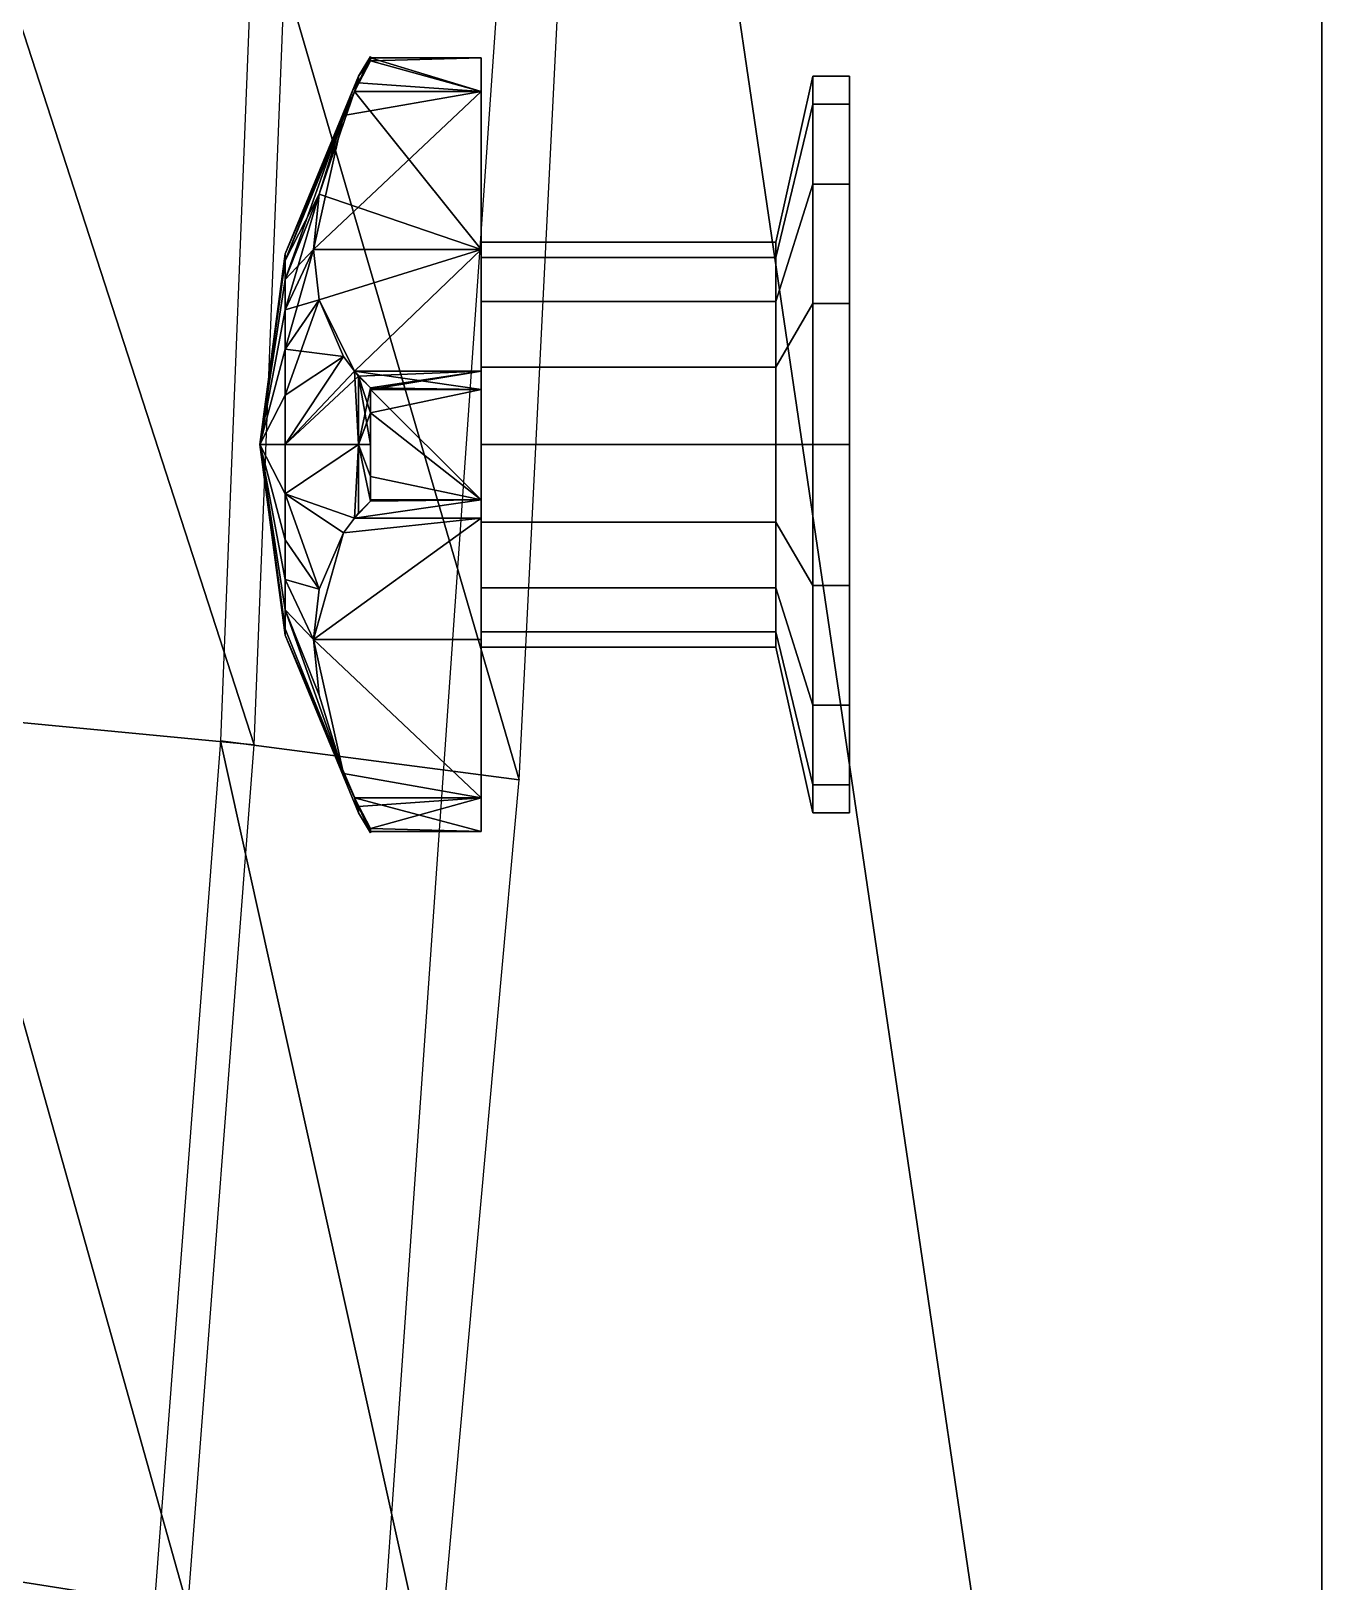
# Model space of a CAD drawing. Extents: x 0 to 60, y 12 to 112.
# Drawn here: x 55.62 to 60, y 88.86 to 94.12 of the extents above; entities that cross this region are included whole.
import ezdxf

# ---------------------------------------------------------------- set-up
doc = ezdxf.new("R2010")
doc.units = 0
doc.header["$MEASUREMENT"] = 0
doc.layers.add('rubinetteria', color=7, linetype='CONTINUOUS', true_color=0xa8a8a8)
doc.layers.add('vasca', color=7, linetype='CONTINUOUS')

msp = doc.modelspace()

# ---------------------------------------------------------------- meshes
at = {"layer": 'rubinetteria'}
mesh = msp.add_polyface(dxfattribs=at)
corners = [(56.2103, 96.1385, 27.9538), (57.2103, 96.1385, 27.9538), (57.2103, 96.0909, 28.1929), (56.2103, 96.0909, 28.1929), (57.2103, 96.1963, 27.9777), (57.2103, 96.1534, 28.1929), (57.9603, 96.1963, 27.9777), (57.9603, 96.1385, 27.9538), (57.9603, 96.0909, 28.1929), (57.9603, 96.1534, 28.1929), (58.1478, 96.1385, 27.9538), (58.1478, 96.0909, 28.1929), (58.2728, 95.5611, 27.7146), (58.2728, 95.4659, 28.1929), (58.3978, 95.5611, 27.7146), (58.3978, 95.4659, 28.1929), (58.1478, 96.274, 27.751), (58.2728, 95.8321, 27.3091), (58.3978, 95.8321, 27.3091), (58.2728, 96.2376, 27.0381), (58.3978, 96.2376, 27.0381), (58.2728, 95.8321, 29.0768), (58.3978, 95.8321, 29.0768), (58.3978, 96.2376, 29.3478), (58.2728, 96.2376, 29.3478), (58.1478, 96.1385, 28.4321), (58.2728, 95.5611, 28.6713), (58.1478, 96.274, 28.6349), (58.3978, 95.5611, 28.6713), (57.2103, 96.1385, 28.4321), (56.2103, 96.1385, 28.4321), (57.9603, 96.1385, 28.4321), (56.0228, 96.0284, 28.8804), (56.1478, 96.0284, 28.8804), (56.1478, 96.0284, 27.5054), (56.0228, 96.0284, 27.5054), (57.1478, 94.0285, 28.3495), (57.1478, 93.9148, 27.9126), (57.1478, 94.0285, 27.9745), (56.7327, 93.9441, 27.9293), (56.7182, 93.9148, 27.9126), (56.7327, 93.966, 28.162), (56.7728, 94.0329, 28.162), (56.7728, 94.0188, 27.9695), (56.7728, 94.0285, 28.0537), (56.7327, 93.9441, 28.3947), (56.7728, 94.0188, 28.3545), (56.7728, 94.0285, 28.2702), (56.7728, 94.0285, 27.9745), (56.7728, 94.0285, 28.3495), (57.1478, 93.9148, 28.4114), (56.7182, 93.9148, 28.4114), (58.3978, 93.8708, 27.7146), (58.2728, 93.8708, 27.7146), (58.2728, 93.9659, 28.1929), (58.3978, 93.9659, 28.1929)]
mesh.append_faces([[corners[k] for k in face] for face in [(0, 1, 2, 3), (1, 4, 5, 2), (6, 7, 8, 9), (7, 10, 11, 8), (10, 12, 13, 11), (12, 14, 15, 13), (16, 17, 12, 10), (17, 18, 14, 12), (19, 20, 18, 17), (21, 22, 23, 24), (25, 26, 21, 27), (26, 28, 22, 21), (3, 2, 29, 30), (8, 11, 25, 31), (11, 13, 26, 25), (13, 15, 28, 26), (32, 33, 34, 35), (44, 42, 47), (43, 44, 48), (49, 47, 46), (52, 53, 54, 55)]])
mesh.append_faces([[corners[k] for k in face] for face in [(36, 37, 38), (44, 38, 48), (36, 47, 49)]], dxfattribs={"vtx0": -1})
mesh.append_faces([[corners[k] for k in face] for face in [(40, 43, 37), (48, 37, 43), (36, 46, 50), (45, 50, 46), (38, 47, 36), (47, 38, 44)]], dxfattribs={"vtx0": -1, "vtx1": -1})
mesh.append_faces([[corners[k] for k in face] for face in [(39, 42, 44)]], dxfattribs={"vtx0": -1, "vtx2": -1})
mesh.append_faces([[corners[k] for k in face] for face in [(39, 40, 41), (41, 42, 39), (43, 39, 44), (45, 46, 41), (42, 41, 47), (38, 37, 48), (39, 43, 40), (49, 46, 36), (51, 50, 45)]], dxfattribs={"vtx1": -1})
mesh.append_faces([[corners[k] for k in face] for face in [(46, 47, 41)]], dxfattribs={"vtx1": -1, "vtx2": -1})
mesh = msp.add_polyface(dxfattribs=at)
corners = [(57.1478, 92.5285, 29.4745), (57.1478, 93.3776, 28.8236), (57.1478, 92.9654, 29.3608), (57.1478, 94.0285, 28.3495), (57.1478, 93.3776, 27.5004), (57.1478, 93.9148, 27.9126), (57.1478, 93.9148, 28.4114), (57.1478, 92.4666, 29.3608), (56.7182, 93.9148, 27.9126), (56.681, 93.8323, 27.8629), (56.5795, 93.3776, 27.5004), (57.1478, 92.9654, 26.9632), (56.7182, 92.9654, 26.9632), (56.5986, 93.2068, 27.3119), (57.1478, 92.9035, 26.8495), (56.7728, 92.9035, 26.8495), (56.7327, 92.9487, 26.9338), (56.7728, 92.9085, 26.8592), (56.7182, 92.9654, 29.3608), (57.1478, 92.9035, 29.4745), (56.7728, 92.9035, 29.4745), (56.7728, 92.9085, 29.4648), (56.5986, 93.2068, 29.0121), (56.7182, 93.9148, 28.4114), (56.5986, 93.5661, 28.6528), (58.3978, 93.1943, 29.3478), (58.2728, 93.1943, 29.3478), (58.2728, 92.7159, 29.4429), (58.3978, 92.7159, 29.4429), (58.1478, 92.979, 28.8281), (58.1478, 92.7159, 28.8804), (58.3978, 93.5998, 29.0768), (58.2728, 93.5998, 29.0768), (58.1478, 93.2021, 28.6791), (57.1478, 93.2021, 28.6791), (57.1478, 92.979, 28.8281), (58.3978, 93.8708, 28.6713), (58.2728, 93.8708, 28.6713), (58.1478, 93.3511, 28.456), (57.1478, 93.3511, 28.456), (58.3978, 93.9659, 28.1929), (58.2728, 93.9659, 28.1929), (58.1478, 93.4034, 28.1929), (57.1478, 93.4034, 28.1929), (58.2728, 93.8708, 27.7146), (58.1478, 93.3511, 27.9299), (57.1478, 93.3511, 27.9299), (58.3978, 93.5998, 27.3091), (58.2728, 93.5998, 27.3091), (58.3978, 93.8708, 27.7146), (58.1478, 93.2021, 27.7068), (57.1478, 93.2021, 27.7068), (58.3978, 93.1943, 27.0381), (58.2728, 93.1943, 27.0381), (58.1478, 92.979, 27.5578), (57.1478, 92.979, 27.5578), (58.3978, 92.7159, 26.9429), (58.2728, 92.7159, 26.9429), (58.1478, 92.7159, 27.5054)]
mesh.append_faces([[corners[k] for k in face] for face in [(25, 26, 27, 28), (26, 29, 30, 27), (31, 32, 26, 25), (32, 33, 29, 26), (33, 34, 35, 29), (36, 37, 32, 31), (37, 38, 33, 32), (38, 39, 34, 33), (40, 41, 37, 36), (41, 42, 38, 37), (42, 43, 39, 38), (44, 45, 42, 41), (45, 46, 43, 42), (47, 48, 44, 49), (48, 50, 45, 44), (50, 51, 46, 45), (52, 53, 48, 47), (53, 54, 50, 48), (54, 55, 51, 50), (56, 57, 53, 52), (57, 58, 54, 53)]])
mesh.append_faces([[corners[k] for k in face] for face in [(6, 4, 3), (16, 11, 17)]], dxfattribs={"vtx0": -1, "vtx1": -1})
mesh.append_faces([[corners[k] for k in face] for face in [(7, 4, 6), (13, 4, 12), (21, 19, 18), (18, 1, 22), (24, 1, 23)]], dxfattribs={"vtx0": -1, "vtx1": -1, "vtx2": -1})
mesh.append_faces([[corners[k] for k in face] for face in [(0, 1, 2), (3, 4, 5), (7, 6, 1)]], dxfattribs={"vtx0": -1, "vtx2": -1})
mesh.append_faces([[corners[k] for k in face] for face in [(8, 5, 9), (4, 10, 5), (11, 12, 4), (14, 15, 11), (12, 11, 16), (2, 18, 19), (20, 19, 21), (2, 1, 18), (6, 23, 1)]], dxfattribs={"vtx1": -1})
mesh.append_faces([[corners[k] for k in face] for face in [(15, 17, 11)]], dxfattribs={"vtx1": -1, "vtx2": -1})
mesh = msp.add_polyface(dxfattribs=at)
corners = [(56.483, 93.0395, 27.6016), (56.3978, 92.716, 28.162), (56.483, 93.1735, 27.7045), (56.483, 93.2763, 27.8385), (56.483, 93.341, 27.9945), (56.483, 93.363, 28.162), (56.483, 93.341, 28.3295), (56.483, 93.2763, 28.4855), (56.483, 93.1735, 28.6195), (56.483, 93.0395, 28.7223), (56.483, 92.8835, 27.537), (56.681, 93.0151, 27.0457), (56.5986, 93.2068, 27.3119), (56.5795, 93.3776, 27.5004), (56.5986, 93.5661, 27.6712), (56.681, 93.8323, 27.8629), (56.7327, 93.966, 28.162), (56.7182, 93.9148, 27.9126), (56.681, 93.8323, 28.4611), (56.7182, 93.9148, 28.4114), (56.7327, 93.9441, 28.3947), (56.5986, 93.5661, 28.6528), (56.5795, 93.3776, 28.8236), (56.5986, 93.2068, 29.0121), (56.483, 92.8835, 28.787), (56.681, 93.0151, 29.2783), (56.483, 92.716, 28.809), (56.7182, 92.9654, 29.3608), (57.1478, 93.9148, 27.9126), (56.7182, 92.9654, 26.9632), (57.1478, 93.3776, 27.5004), (56.7327, 92.9487, 29.3901), (56.7728, 92.9085, 29.4648), (57.1478, 93.3776, 28.8236)]
mesh.append_faces([[corners[k] for k in face] for face in [(0, 1, 2), (2, 1, 3), (3, 1, 4), (4, 1, 5), (5, 1, 6), (6, 1, 7), (7, 1, 8), (8, 1, 9)]])
mesh.append_faces([[corners[k] for k in face] for face in [(2, 14, 13), (7, 18, 6)]], dxfattribs={"vtx0": -1})
mesh.append_faces([[corners[k] for k in face] for face in [(6, 19, 5), (25, 26, 27)]], dxfattribs={"vtx0": -1, "vtx1": -1})
mesh.append_faces([[corners[k] for k in face] for face in [(4, 16, 17), (15, 28, 13)]], dxfattribs={"vtx0": -1, "vtx1": -1, "vtx2": -1})
mesh.append_faces([[corners[k] for k in face] for face in [(10, 0, 11), (12, 11, 0), (2, 13, 0), (3, 14, 2), (15, 14, 4), (3, 4, 14), (5, 16, 4), (15, 4, 17), (18, 19, 6), (16, 5, 20), (21, 18, 7), (21, 7, 22), (8, 22, 7), (22, 8, 23), (9, 23, 8), (9, 24, 23), (14, 15, 13), (11, 12, 29), (13, 30, 12), (31, 32, 27), (25, 27, 23), (22, 23, 33), (22, 33, 21), (18, 21, 19)]], dxfattribs={"vtx1": -1})
mesh.append_faces([[corners[k] for k in face] for face in [(19, 20, 5)]], dxfattribs={"vtx1": -1, "vtx2": -1})
mesh.append_faces([[corners[k] for k in face] for face in [(13, 12, 0), (24, 25, 23)]], dxfattribs={"vtx2": -1})
mesh = msp.add_polyface(dxfattribs=at)
corners = [(57.1478, 92.5285, 29.4745), (57.1478, 92.9654, 29.3608), (57.1478, 92.9035, 29.4745), (57.1478, 92.4666, 29.3608), (57.1478, 93.3776, 28.8236), (57.1478, 91.4035, 27.9745), (57.1478, 91.5172, 28.4114), (57.1478, 91.4035, 28.3495), (57.1478, 92.0544, 28.8236), (57.1478, 92.9035, 26.8495), (57.1478, 92.4666, 26.9632), (57.1478, 92.5285, 26.8495), (57.1478, 92.0544, 27.5004), (57.1478, 92.9654, 26.9632), (57.1478, 91.5172, 27.9126), (57.1478, 93.3776, 27.5004), (56.7728, 92.9035, 29.4745), (56.7728, 91.4035, 28.0537), (56.7728, 92.8242, 26.8495), (58.1478, 92.979, 28.8281), (57.1478, 92.979, 28.8281), (57.1478, 92.7159, 28.8804), (58.1478, 92.7159, 28.8804), (58.1478, 92.7159, 27.5054), (57.1478, 92.7159, 27.5054), (57.1478, 92.979, 27.5578), (58.1478, 92.979, 27.5578), (58.3978, 92.2376, 27.0381), (58.2728, 92.2376, 27.0381), (58.2728, 92.7159, 26.9429), (58.3978, 92.7159, 26.9429), (58.1478, 92.4528, 27.5578), (57.1478, 92.4528, 27.5578), (58.3978, 91.8321, 27.3091), (58.2728, 91.8321, 27.3091), (58.1478, 92.2298, 27.7068), (57.1478, 92.2298, 27.7068), (58.3978, 91.5611, 27.7146), (58.2728, 91.5611, 27.7146), (58.1478, 92.0808, 27.9299), (57.1478, 92.0808, 27.9299), (58.3978, 91.4659, 28.1929), (58.2728, 91.4659, 28.1929), (58.1478, 92.0284, 28.1929), (57.1478, 92.0284, 28.1929), (58.3978, 91.5611, 28.6713), (58.2728, 91.5611, 28.6713), (58.1478, 92.0808, 28.456), (57.1478, 92.0808, 28.456), (58.3978, 91.8321, 29.0768), (58.2728, 91.8321, 29.0768), (58.1478, 92.2298, 28.6791), (57.1478, 92.2298, 28.6791), (58.3978, 92.2376, 29.3478), (58.2728, 92.2376, 29.3478), (58.1478, 92.4528, 28.8281), (57.1478, 92.4528, 28.8281), (58.3978, 92.7159, 29.4429), (58.2728, 92.7159, 29.4429)]
mesh.append_faces([[corners[k] for k in face] for face in [(19, 20, 21, 22), (23, 24, 25, 26), (27, 28, 29, 30), (28, 31, 23, 29), (31, 32, 24, 23), (33, 34, 28, 27), (34, 35, 31, 28), (35, 36, 32, 31), (37, 38, 34, 33), (38, 39, 35, 34), (39, 40, 36, 35), (41, 42, 38, 37), (42, 43, 39, 38), (43, 44, 40, 39), (45, 46, 42, 41), (46, 47, 43, 42), (47, 48, 44, 43), (49, 50, 46, 45), (50, 51, 47, 46), (51, 52, 48, 47), (53, 54, 50, 49), (54, 55, 51, 50), (55, 56, 52, 51), (57, 58, 54, 53), (58, 22, 55, 54), (22, 21, 56, 55)]])
mesh.append_faces([[corners[k] for k in face] for face in [(0, 1, 2), (5, 6, 7), (9, 10, 11), (16, 0, 2)]], dxfattribs={"vtx0": -1})
mesh.append_faces([[corners[k] for k in face] for face in [(3, 4, 0), (13, 12, 9), (15, 14, 13), (14, 3, 5), (7, 17, 5), (11, 18, 9)]], dxfattribs={"vtx0": -1, "vtx1": -1})
mesh.append_faces([[corners[k] for k in face] for face in [(15, 3, 14)]], dxfattribs={"vtx0": -1, "vtx1": -1, "vtx2": -1})
mesh.append_faces([[corners[k] for k in face] for face in [(5, 8, 6), (9, 12, 10), (5, 3, 8), (13, 14, 12)]], dxfattribs={"vtx0": -1, "vtx2": -1})
mesh = msp.add_polyface(dxfattribs=at)
corners = [(56.483, 92.716, 27.5149), (56.3978, 92.716, 28.162), (56.483, 92.8835, 27.537), (56.483, 92.5485, 28.787), (56.483, 92.716, 28.809), (56.483, 93.0395, 27.6016), (56.483, 92.3925, 28.7223), (56.483, 92.2585, 28.6195), (56.483, 92.3925, 27.6016), (56.483, 92.2585, 27.7045), (56.483, 93.0395, 28.7223), (56.483, 92.8835, 28.787), (56.483, 92.5485, 27.537), (56.681, 93.0151, 27.0457), (56.7327, 92.716, 26.912), (56.7327, 92.9487, 26.9338), (56.7182, 92.9654, 26.9632), (56.7327, 92.9487, 29.3901), (56.7182, 92.9654, 29.3608), (56.7327, 92.716, 29.412), (56.681, 93.0151, 29.2783), (56.7327, 92.4833, 29.3901), (56.7182, 92.4666, 29.3608), (56.681, 92.4169, 29.2783), (56.681, 92.4169, 27.0457), (56.7182, 92.4666, 26.9632), (56.7327, 92.4833, 26.9338), (56.7728, 92.9085, 26.8592), (56.7728, 92.716, 26.845), (56.7728, 92.8242, 26.8495), (56.7728, 92.716, 29.4789), (56.7728, 92.9085, 29.4648), (56.7728, 92.8242, 29.4745), (56.7728, 92.5235, 29.4648), (56.7728, 92.6077, 29.4745), (56.7728, 92.5235, 26.8592), (56.7728, 92.6077, 26.8495)]
mesh.append_faces([[corners[k] for k in face] for face in [(0, 1, 2), (1, 3, 4), (2, 1, 5), (1, 6, 3), (1, 7, 6), (1, 8, 9), (10, 1, 11), (1, 12, 8), (11, 1, 4), (1, 0, 12), (28, 29, 36), (34, 32, 30)]])
mesh.append_faces([[corners[k] for k in face] for face in [(19, 18, 4), (35, 14, 36)]], dxfattribs={"vtx0": -1, "vtx1": -1})
mesh.append_faces([[corners[k] for k in face] for face in [(22, 19, 3), (12, 14, 25)]], dxfattribs={"vtx0": -1, "vtx1": -1, "vtx2": -1})
mesh.append_faces([[corners[k] for k in face] for face in [(17, 30, 32)]], dxfattribs={"vtx0": -1, "vtx2": -1})
mesh.append_faces([[corners[k] for k in face] for face in [(2, 13, 0), (14, 0, 15), (17, 18, 19), (11, 4, 20), (21, 19, 22), (23, 22, 3), (4, 3, 19), (0, 14, 12), (24, 12, 25), (26, 25, 14), (15, 27, 14), (28, 14, 29), (19, 30, 17), (31, 17, 32), (21, 33, 19), (30, 19, 34), (26, 14, 35), (28, 36, 14), (26, 35, 25), (21, 22, 33)]], dxfattribs={"vtx1": -1})
mesh.append_faces([[corners[k] for k in face] for face in [(13, 16, 0), (16, 15, 0), (27, 29, 14), (33, 34, 19)]], dxfattribs={"vtx1": -1, "vtx2": -1})
mesh = msp.add_polyface(dxfattribs=at)
corners = [(56.7728, 92.5285, 26.8495), (57.1478, 92.5285, 26.8495), (56.7728, 92.5235, 26.8592), (57.1478, 92.4666, 26.9632), (56.7182, 92.4666, 26.9632), (57.1478, 92.0544, 27.5004), (56.5795, 92.0544, 27.5004), (56.681, 92.4169, 27.0457), (57.1478, 91.5172, 27.9126), (56.7182, 91.5172, 27.9126), (56.681, 91.5997, 27.8629), (56.7327, 91.4878, 27.9293), (56.7728, 91.4035, 27.9745), (56.7728, 91.4132, 27.9695), (57.1478, 91.4035, 27.9745), (56.7728, 91.4035, 28.3495), (57.1478, 91.4035, 28.3495), (56.7728, 91.4132, 28.3545), (57.1478, 91.5172, 28.4114), (56.7182, 91.5172, 28.4114), (57.1478, 92.0544, 28.8236), (56.5795, 92.0544, 28.8236), (56.681, 91.5997, 28.4611), (57.1478, 92.4666, 29.3608), (56.7182, 92.4666, 29.3608), (56.681, 92.4169, 29.2783), (57.1478, 92.5285, 29.4745), (56.7728, 92.5285, 29.4745), (56.7728, 92.5235, 29.4648), (56.7728, 91.399, 28.162), (56.7728, 91.4035, 28.0537), (56.7728, 91.4035, 28.2702), (56.7728, 92.6077, 29.4745), (56.7728, 92.8242, 29.4745), (56.7728, 92.9035, 29.4745), (56.7728, 92.6077, 26.8495), (57.1478, 92.9035, 26.8495), (56.7728, 92.8242, 26.8495), (56.7728, 92.9035, 26.8495), (56.7728, 92.9085, 29.4648), (56.7728, 92.9085, 26.8592)]
mesh.append_faces([[corners[k] for k in face] for face in [(29, 30, 31), (34, 39, 33), (37, 40, 38), (27, 32, 28), (2, 35, 0), (30, 13, 12), (15, 17, 31)]])
mesh.append_faces([[corners[k] for k in face] for face in [(26, 32, 27), (31, 16, 15), (14, 30, 12), (35, 1, 0), (36, 37, 38)]], dxfattribs={"vtx0": -1})
mesh.append_faces([[corners[k] for k in face] for face in [(14, 13, 8), (11, 8, 13), (30, 16, 31), (37, 1, 35)]], dxfattribs={"vtx0": -1, "vtx1": -1})
mesh.append_faces([[corners[k] for k in face] for face in [(2, 1, 4), (7, 3, 6), (6, 8, 10), (17, 16, 19), (22, 18, 21), (21, 23, 25), (24, 26, 28)]], dxfattribs={"vtx0": -1, "vtx1": -1, "vtx2": -1})
mesh.append_faces([[corners[k] for k in face] for face in [(26, 33, 32), (26, 34, 33)]], dxfattribs={"vtx0": -1, "vtx2": -1})
mesh.append_faces([[corners[k] for k in face] for face in [(0, 1, 2), (3, 4, 1), (5, 6, 3), (4, 3, 7), (5, 8, 6), (9, 10, 8), (9, 8, 11), (12, 13, 14), (15, 16, 17), (18, 19, 16), (20, 21, 18), (19, 18, 22), (20, 23, 21), (24, 25, 23), (23, 26, 24), (27, 28, 26)]], dxfattribs={"vtx1": -1})
mesh = msp.add_polyface(dxfattribs=at)
corners = [(56.3978, 92.716, 28.162), (56.483, 92.1556, 28.4855), (56.483, 92.2585, 28.6195), (56.483, 92.091, 28.3295), (56.483, 92.0689, 28.162), (56.483, 92.091, 27.9945), (56.483, 92.1556, 27.8385), (56.483, 92.2585, 27.7045), (56.681, 92.4169, 29.2783), (56.483, 92.5485, 28.787), (56.5986, 92.2252, 29.0121), (56.483, 92.3925, 28.7223), (56.5795, 92.0544, 28.8236), (56.5986, 91.8659, 28.6528), (56.681, 91.5997, 28.4611), (56.7327, 91.4878, 28.3947), (56.7182, 91.5172, 28.4114), (56.7327, 91.466, 28.162), (56.681, 91.5997, 27.8629), (56.7327, 91.4878, 27.9293), (56.7182, 91.5172, 27.9126), (56.5986, 91.8659, 27.6712), (56.5795, 92.0544, 27.5004), (56.483, 92.3925, 27.6016), (56.5986, 92.2252, 27.3119), (56.681, 92.4169, 27.0457), (56.483, 92.5485, 27.537), (56.7728, 91.399, 28.162), (56.7728, 91.4132, 28.3545), (56.7728, 91.4035, 28.2702), (56.7728, 91.4035, 28.0537), (56.7728, 91.4132, 27.9695)]
mesh.append_faces([[corners[k] for k in face] for face in [(0, 1, 2), (0, 3, 1), (0, 4, 3), (0, 5, 4), (0, 6, 5), (0, 7, 6)]])
mesh.append_faces([[corners[k] for k in face] for face in [(1, 14, 13), (7, 24, 22)]], dxfattribs={"vtx0": -1})
mesh.append_faces([[corners[k] for k in face] for face in [(17, 16, 4), (14, 4, 16), (27, 19, 30)]], dxfattribs={"vtx0": -1, "vtx1": -1})
mesh.append_faces([[corners[k] for k in face] for face in [(15, 27, 29)]], dxfattribs={"vtx0": -1, "vtx2": -1})
mesh.append_faces([[corners[k] for k in face] for face in [(8, 9, 10), (11, 10, 9), (11, 2, 10), (12, 10, 2), (2, 1, 12), (3, 14, 1), (3, 4, 14), (15, 16, 17), (5, 18, 4), (17, 4, 19), (5, 6, 18), (21, 18, 6), (7, 22, 6), (23, 24, 7), (25, 24, 26), (23, 26, 24), (17, 27, 15), (28, 15, 29), (17, 19, 27), (31, 30, 19), (24, 25, 22), (21, 22, 18), (15, 28, 16), (13, 14, 12), (10, 12, 8)]], dxfattribs={"vtx1": -1})
mesh.append_faces([[corners[k] for k in face] for face in [(18, 20, 4), (20, 19, 4)]], dxfattribs={"vtx1": -1, "vtx2": -1})
mesh.append_faces([[corners[k] for k in face] for face in [(1, 13, 12), (22, 21, 6)]], dxfattribs={"vtx2": -1})
at = {"layer": 'vasca'}
mesh = msp.add_polyface(dxfattribs=at)
corners = [(56.5034, 97.5689, 14.4823), (55.4235, 97.5414, 12.5191), (56.4952, 94.6323, 14.4823), (56.403, 100.5043, 14.4823), (55.3258, 100.4116, 12.5191), (55.1223, 103.2777, 12.5191), (54.3438, 97.5139, 10.5559), (55.4156, 94.6701, 12.5191), (54.2487, 100.3189, 10.5559), (54.0508, 103.1199, 10.5559), (53.264, 97.4865, 8.5927), (54.3361, 94.7077, 10.5559), (53.1716, 100.2262, 8.5927), (52.9793, 102.9621, 8.5927), (52.1406, 97.4579, 6.5498), (53.2565, 94.7455, 8.5927), (52.051, 100.1298, 6.5498), (51.8645, 102.798, 6.5498), (51.0169, 97.4293, 4.5069), (52.1333, 94.7848, 6.5498), (50.9301, 100.0334, 4.5069), (50.7494, 102.6338, 4.5069), (49.8936, 97.3988, 2.464), (51.0099, 94.8241, 4.5069), (49.8096, 99.9346, 2.464), (49.6347, 102.4669, 2.464), (49.4819, 97.3726, 1.8555), (49.8868, 94.8619, 2.464), (49.4752, 94.8943, 1.8555), (49.3991, 99.8499, 1.8555), (49.2268, 102.3237, 1.8555), (48.811, 97.3144, 1.2471), (48.7304, 99.6754, 1.2471), (57.4687, 97.9118, 16.25), (56.3886, 97.5975, 14.4823), (57.4354, 94.7436, 16.25), (57.3764, 101.0795, 16.25), (56.2884, 100.5406, 14.4823), (56.0798, 103.4795, 14.4823), (60, 80.75, 16.25), (60, 111.75, 16.25), (57.4635, 97.9724, 16.25)]
mesh.append_faces([[corners[k] for k in face] for face in [(0, 4, 1), (3, 5, 4), (1, 8, 6), (4, 9, 8), (6, 12, 10), (8, 13, 12), (10, 16, 14), (12, 17, 16), (14, 20, 18), (16, 21, 20), (18, 24, 22), (20, 25, 24), (27, 26, 28), (22, 29, 26), (24, 30, 29), (33, 37, 34), (36, 38, 37)]], dxfattribs={"vtx0": -1})
mesh.append_faces([[corners[k] for k in face] for face in [(0, 1, 2), (3, 4, 0), (1, 6, 7), (4, 8, 1), (6, 10, 11), (8, 12, 6), (10, 14, 15), (12, 16, 10), (13, 17, 12), (14, 18, 19), (16, 20, 14), (17, 21, 16), (18, 22, 23), (20, 24, 18), (21, 25, 20), (22, 26, 27), (24, 29, 22), (25, 30, 24), (26, 31, 28), (29, 32, 26), (33, 34, 35), (36, 37, 33)]], dxfattribs={"vtx1": -1})
mesh.append_faces([[corners[k] for k in face] for face in [(39, 40, 41)]], dxfattribs={"vtx1": -1, "vtx2": -1})
mesh = msp.add_polyface(dxfattribs=at)
corners = [(56.1531, 88.7674, 14.4823), (55.0825, 88.9355, 12.5191), (55.8191, 85.8452, 14.4823), (54.7575, 86.0782, 12.5191), (56.3784, 91.6975, 14.4823), (55.3019, 91.8004, 12.5191), (56.4952, 94.6323, 14.4823), (55.4156, 94.6701, 12.5191), (55.4235, 97.5414, 12.5191), (53.696, 86.311, 10.5559), (54.6118, 85.6611, 12.5191), (53.5543, 85.9034, 10.5559), (54.0122, 89.1035, 10.5559), (54.2255, 91.9033, 10.5559), (54.3361, 94.7077, 10.5559), (54.3438, 97.5139, 10.5559), (52.4968, 86.1459, 8.5927), (53.345, 85.5365, 10.5559), (52.6345, 86.544, 8.5927), (52.9417, 89.2715, 8.5927), (53.1491, 92.0063, 8.5927), (53.2565, 94.7455, 8.5927), (53.264, 97.4865, 8.5927), (51.828, 89.4464, 6.5498), (52.0291, 92.1134, 6.5498), (52.1333, 94.7848, 6.5498), (52.1406, 97.4579, 6.5498), (56.9926, 88.4204, 16.25), (56.0391, 88.7729, 14.4823), (56.583, 85.2729, 16.25), (57.2767, 91.5785, 16.25), (56.2639, 91.7106, 14.4823), (57.4354, 94.7436, 16.25), (56.3805, 94.6531, 14.4823), (56.3886, 97.5975, 14.4823), (60, 111.75, 16.25), (60, 80.75, 16.25), (60, 80.3673, 16.1739), (56.578, 85.2804, 16.25), (57.4635, 97.9724, 16.25)]
mesh.append_faces([[corners[k] for k in face] for face in [(2, 1, 3), (0, 5, 1), (4, 7, 5), (6, 8, 7), (10, 9, 11), (3, 12, 9), (1, 13, 12), (5, 14, 13), (7, 15, 14), (11, 18, 16), (9, 19, 18), (12, 20, 19), (13, 21, 20), (14, 22, 21), (19, 24, 23), (20, 25, 24), (21, 26, 25), (29, 28, 2), (27, 31, 28), (30, 33, 31), (32, 34, 33)]], dxfattribs={"vtx0": -1})
mesh.append_faces([[corners[k] for k in face] for face in [(38, 36, 39)]], dxfattribs={"vtx0": -1, "vtx1": -1})
mesh.append_faces([[corners[k] for k in face] for face in [(0, 1, 2), (4, 5, 0), (6, 7, 4), (3, 9, 10), (1, 12, 3), (5, 13, 1), (7, 14, 5), (11, 16, 17), (9, 18, 11), (12, 19, 9), (13, 20, 12), (14, 21, 13), (19, 23, 18), (20, 24, 19), (21, 25, 20), (27, 28, 29), (30, 31, 27), (32, 33, 30)]], dxfattribs={"vtx1": -1})
mesh.append_faces([[corners[k] for k in face] for face in [(35, 36, 37)]], dxfattribs={"vtx2": -1})
mesh = msp.add_polyface(dxfattribs=at)
corners = [(4.9485, 86.6744, 14.4823), (52.5705, 84.2751, 12.5191), (5.2451, 86.8889, 12.5191), (51.569, 84.5489, 10.5559), (5.5416, 87.1034, 10.5559), (50.5675, 84.8228, 8.5927), (5.8381, 87.3179, 8.5927), (49.5255, 85.1078, 6.5498), (6.1468, 87.5412, 6.5498), (48.4833, 85.3928, 4.5069), (6.4554, 87.7643, 4.5069), (47.4417, 85.6779, 2.464), (6.7694, 87.9872, 2.464), (47.0659, 85.9223, 1.8555), (6.9899, 88.1784, 1.8555), (46.4586, 86.4015, 1.2471), (7.4387, 88.5517, 1.2471), (44.8126, 87.6079, 0.6386), (8.9869, 89.4439, 0.6386), (9.9104, 103.0248, 0.6386), (44.8192, 104.5489, 0.6386), (45.1988, 104.4896, 0.6386), (45.5469, 104.361, 0.6386), (45.8548, 104.1714, 0.6386), (46.1137, 103.9288, 0.6386), (46.3151, 103.6413, 0.6386), (46.4501, 103.3171, 0.6386), (46.5102, 102.9643, 0.6386), (46.7443, 100.956, 0.6386), (46.8803, 92.8939, 0.6386), (46.7142, 90.8815, 0.6386), (17.8185, 83.3525, 16.25), (18.81, 85.9086, 14.4823), (10.5937, 83.421, 16.25), (11.8793, 86.2915, 14.4823), (25.0434, 83.284, 16.25), (25.7408, 85.5257, 14.4823), (32.2682, 83.2156, 16.25), (32.6716, 85.1428, 14.4823), (5, 79.75, 15.25), (15, 80.25, 15.25), (55, 79.75, 15.25), (5, 79.75, 5), (55, 79.75, 5), (15, 80.25, 5), (45, 80.25, 5), (60, 80.75, 16.25), (0, 80.75, 16.25), (0, 80.3673, 16.1739), (0, 80.0429, 15.9571), (60, 80.0429, 15.9571), (0, 79.8261, 15.6327), (60, 79.8261, 15.6327), (0, 79.75, 15.25), (0, 79.75), (3.3688, 83.4895, 16.25), (53.9379, 83.0081, 16.25)]
mesh.append_faces([[corners[k] for k in face] for face in [(0, 1, 2), (2, 3, 4), (4, 5, 6), (6, 7, 8), (8, 9, 10), (10, 11, 12), (12, 13, 14), (14, 15, 16), (16, 17, 18), (33, 32, 34), (31, 36, 32), (35, 38, 36)]], dxfattribs={"vtx0": -1})
mesh.append_faces([[corners[k] for k in face] for face in [(19, 18, 20), (20, 18, 21), (21, 18, 22), (22, 18, 23), (23, 18, 24), (24, 18, 25), (25, 18, 26), (26, 18, 27), (27, 18, 28), (29, 18, 30), (55, 47, 56)]], dxfattribs={"vtx0": -1, "vtx1": -1})
mesh.append_faces([[corners[k] for k in face] for face in [(30, 18, 17), (52, 53, 39)]], dxfattribs={"vtx0": -1, "vtx2": -1})
mesh.append_faces([[corners[k] for k in face] for face in [(9, 11, 10), (11, 13, 12), (13, 15, 14), (15, 17, 16), (31, 32, 33), (35, 36, 31), (37, 38, 35), (39, 40, 41), (42, 43, 44)]], dxfattribs={"vtx1": -1})
mesh.append_faces([[corners[k] for k in face] for face in [(43, 42, 54)]], dxfattribs={"vtx1": -1, "vtx2": -1})
mesh.append_faces([[corners[k] for k in face] for face in [(40, 44, 45), (46, 47, 48), (48, 49, 50), (50, 49, 51), (52, 51, 53)]], dxfattribs={"vtx2": -1})
mesh = msp.add_polyface(dxfattribs=at)
corners = [(53.5721, 84.0011, 14.4823), (52.5705, 84.2751, 12.5191), (4.9485, 86.6744, 14.4823), (51.569, 84.5489, 10.5559), (5.2451, 86.8889, 12.5191), (50.5675, 84.8228, 8.5927), (5.5416, 87.1034, 10.5559), (49.5255, 85.1078, 6.5498), (5.8381, 87.3179, 8.5927), (48.4833, 85.3928, 4.5069), (6.1468, 87.5412, 6.5498), (47.4362, 85.9772, 1.8555), (46.8192, 86.4538, 1.2471), (47.0659, 85.9223, 1.8555), (46.4586, 86.4015, 1.2471), (47.1569, 86.5688, 1.2471), (45.1436, 87.6525, 0.6386), (44.8126, 87.6079, 0.6386), (45.4537, 87.7507, 0.6386), (47.4649, 86.7407, 1.2471), (45.7365, 87.8975, 0.6386), (47.7363, 86.9639, 1.2471), (45.9857, 88.0882, 0.6386), (46.1949, 88.3178, 0.6386), (47.9642, 87.2328, 1.2471), (46.3578, 88.5815, 0.6386), (48.1417, 87.5416, 1.2471), (46.4681, 88.8744, 0.6386), (48.2618, 87.8847, 1.2471), (46.7142, 90.8815, 0.6386), (39.4931, 83.1471, 16.25), (39.6023, 84.7599, 14.4823), (32.2682, 83.2156, 16.25), (32.6716, 85.1428, 14.4823), (46.7179, 83.0786, 16.25), (46.5331, 84.377, 14.4823), (55, 79.75, 15.25), (15, 80.25, 15.25), (45, 80.25, 15.25), (45, 80.25, 5), (15, 80.25, 5), (55, 79.75, 5), (60, 80.75, 16.25), (0, 80.3673, 16.1739), (60, 80.3673, 16.1739), (60, 80.0429, 15.9571), (0, 79.8261, 15.6327), (60, 79.8261, 15.6327), (5, 79.75, 15.25), (0, 79.75), (60, 79.75), (0, 80.75, 16.25), (53.9379, 83.0081, 16.25)]
mesh.append_faces([[corners[k] for k in face] for face in [(13, 12, 14), (11, 15, 12), (14, 16, 17), (12, 18, 16), (15, 20, 18), (19, 22, 20), (21, 23, 22), (24, 25, 23), (26, 27, 25), (28, 29, 27), (29, 25, 27), (32, 31, 33), (30, 35, 31), (36, 37, 38), (42, 43, 44)]], dxfattribs={"vtx0": -1})
mesh.append_faces([[corners[k] for k in face] for face in [(29, 17, 16), (29, 16, 18), (29, 18, 20), (29, 20, 22), (29, 22, 23), (29, 23, 25), (41, 49, 50)]], dxfattribs={"vtx0": -1, "vtx2": -1})
mesh.append_faces([[corners[k] for k in face] for face in [(0, 1, 2), (1, 3, 4), (3, 5, 6), (5, 7, 8), (7, 9, 10), (11, 12, 13), (12, 16, 14), (15, 18, 12), (19, 20, 15), (21, 22, 19), (30, 31, 32), (34, 35, 30), (39, 40, 41), (44, 43, 45)]], dxfattribs={"vtx1": -1})
mesh.append_faces([[corners[k] for k in face] for face in [(48, 36, 47), (51, 42, 52)]], dxfattribs={"vtx1": -1, "vtx2": -1})
mesh.append_faces([[corners[k] for k in face] for face in [(39, 38, 37), (46, 47, 45)]], dxfattribs={"vtx2": -1})

doc.saveas('drawing.dxf')
